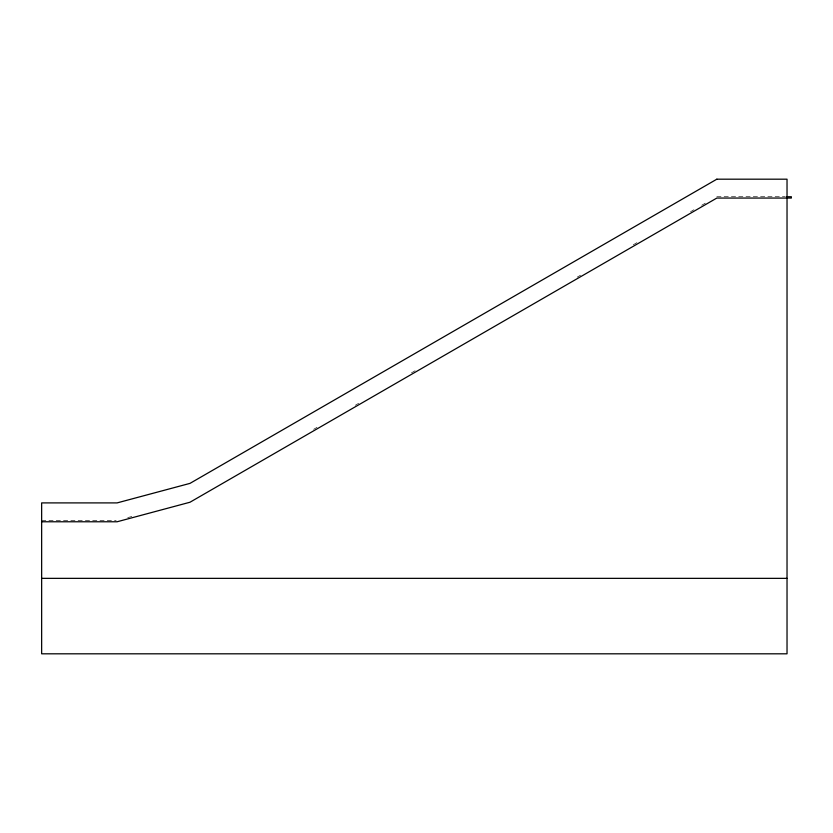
<?xml version="1.0" encoding="UTF-8"?>
<svg xmlns="http://www.w3.org/2000/svg" width="833" height="833" viewBox="0 0 833 833"><rect width="100%" height="100%" fill="white"/><g stroke="black" fill="none" stroke-linecap="round" stroke-linejoin="round"><path stroke-width="0.62" stroke-dasharray="4.17 3.12" d="M313.656 429.307L316.998 427.381M355.316 405.265L358.648 403.328M411.492 372.83L415.938 370.258M577.186 277.16L580.528 275.234M633.299 244.767L637.755 242.195M690.599 211.686L693.931 209.76M701.719 205.262L706.165 202.69M127.751 517.595L132.718 516.262M716.838 196.734L784.925 196.734M41.65 520.448L116.162 520.448"/><path stroke-width="1.25" d="M786.217 196.734L791.35 196.734L791.35 198.056L716.838 198.056L189.986 502.237L117.099 521.77L41.65 521.77M41.65 578.352L787.029 578.352M716.838 179.189L189.986 483.379L117.099 502.903L41.65 502.903L41.65 653.811L787.029 653.811L787.029 179.189L716.838 179.189"/></g></svg>
